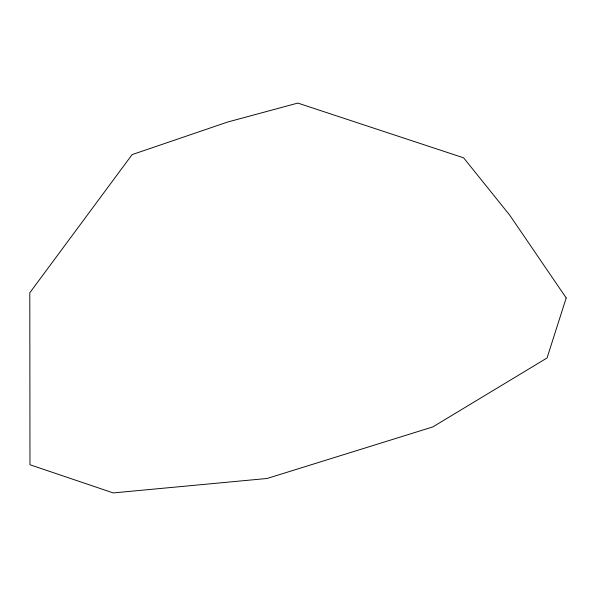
<?xml version="1.0" encoding="UTF-8"?>
<svg xmlns="http://www.w3.org/2000/svg" width="596" height="596" viewBox="0 0 596 596"><rect width="100%" height="100%" fill="white"/><g stroke="black" fill="none" stroke-linecap="round" stroke-linejoin="round"><path stroke-width="0.89" d="M566.2 297.94L547.053 357.973L432.815 426.93L267.105 478.476L113.24 492.922L29.971 464.746L29.8 292.77L132.103 154.625L227.635 122.038L297.806 103.078L463.621 157.821L509.729 215.171L566.2 297.94"/></g></svg>
